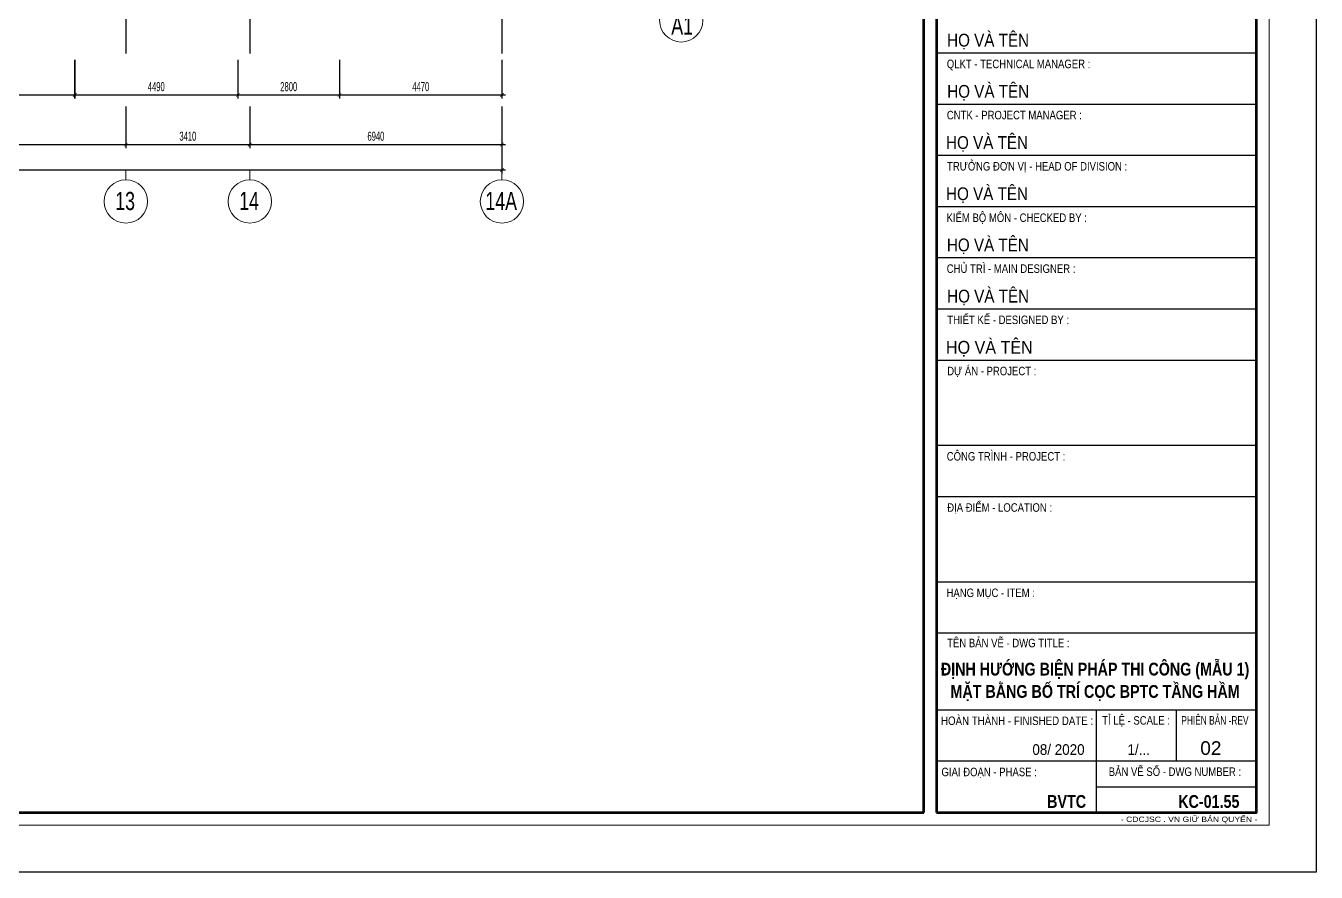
# Model space of a CAD drawing. Extents: x 71 to 1774126, y -14 to 415800.
# Drawn here: x 1613089 to 1648600, y 199218 to 222511 of the extents above; entities that cross this region are included whole.
import ezdxf
from ezdxf.enums import TextEntityAlignment as Align

# ---------------------------------------------------------------- set-up
doc = ezdxf.new("R2010")
doc.units = 0
doc.header["$LTSCALE"] = 1000
doc.header["$MEASUREMENT"] = 0
doc.header["$PDMODE"] = 3
doc.linetypes.add('CENTER2', pattern=[1.125, 0.75, -0.125, 0.125, -0.125])
doc.layers.get('0').update_dxf_attribs({"linetype": 'CONTINUOUS'})
doc.layers.get('Defpoints').update_dxf_attribs({"linetype": 'CONTINUOUS'})
for name, color, linetype, lineweight in [('CDC -TEXT KHUNG', 7, 'CONTINUOUS', 20), ('CDC-KHUNGTEN', 7, 'CONTINUOUS', 20), ('KCS_CHI', 1, 'CONTINUOUS', 15)]:
    doc.layers.add(name, color=color, linetype=linetype, lineweight=lineweight)
for name, color, linetype in [('CDC.01.AXIS', 160, 'CENTER2'), ('CDC.02.DIM', 1, 'CONTINUOUS'), ('CDC.06.TEXT', 2, 'CONTINUOUS'), ('CDC.16.BIGTEXT', 6, 'CONTINUOUS')]:
    doc.layers.add(name, color=color, linetype=linetype)
doc.styles.add('ARIAL', font='arial.ttf', dxfattribs={"width": 0.6})
doc.styles.add('Arial_B_3', font='arialbd.ttf', dxfattribs={"width": 0.75, "height": 3})
doc.styles.add('KT CDC', font='arial.ttf', dxfattribs={"width": 0.85, "height": 200})
doc.dimstyles.new('100', dxfattribs={"dimscale": 100, "dimtxt": 2.5, "dimasz": 1, "dimexe": 1, "dimexo": 0, "dimgap": 1, "dimtad": 1, "dimdec": 0, "dimdsep": 46, "dimtxsty": 'ARIAL', "dimblk": 'ARCHTICK', "dimcen": 1, "dimdle": 1, "dimclrd": 1, "dimclre": 1, "dimclrt": 2, "dimadec": 0, "dimazin": 0, "dimtfac": 0.00072, "dimtdec": 0, "dimtix": 1, "dimtmove": 2, "dimatfit": 3, "dimldrblk": 'ARCHTICK', "dimfxl": 1, "dimtolj": 1, "dimarcsym": 0})

# ---------------------------------------------------------------- blocks, each defined once
blk = doc.blocks.new('_ARCHTICK')
at = {"color": 0, "linetype": 'ByBlock', "const_width": 0.15}
blk.add_lwpolyline([(-0.5, -0.5), (0.5, 0.5)], dxfattribs=at)
blk = doc.blocks.new('*D182')
at = {"layer": 'CDC.02.DIM', "color": 1, "lineweight": -2, "transparency": 16777216}
for p, q in [((1608918, 220288), (1608918, 219143)), ((1615843, 220288), (1615843, 219143)), ((1608818, 219243), (1615943, 219243))]:
    blk.add_line(p, q, dxfattribs=at)
at = {"layer": 'Defpoints', "color": 0, "transparency": 16777216}
for p in [(1608918, 220288), (1615843, 220288), (1615843, 219243)]:
    blk.add_point(p, dxfattribs=at)
at = {"layer": 'CDC.02.DIM', "color": 1, "lineweight": -2, "transparency": 16777216, "xscale": 100, "yscale": 100, "zscale": 100, "rotation": 180}
blk.add_blockref('_ARCHTICK', (1608918, 219243), dxfattribs=at)
at = {"layer": 'CDC.02.DIM', "color": 1, "lineweight": -2, "transparency": 16777216, "xscale": 100, "yscale": 100, "zscale": 100}
blk.add_blockref('_ARCHTICK', (1615843, 219243), dxfattribs=at)
at = {"layer": 'CDC.02.DIM', "color": 2, "transparency": 16777216, "insert": (1612381, 219471), "char_height": 250, "attachment_point": 5, "style": 'ARIAL'}
blk.add_mtext('\\A1;6925', dxfattribs=at)
blk = doc.blocks.new('*D183')
at = {"layer": 'CDC.02.DIM', "color": 1, "lineweight": -2, "transparency": 16777216}
for p, q in [((1615843, 220288), (1615843, 219143)), ((1619253, 220288), (1619253, 219143)), ((1615743, 219243), (1619353, 219243))]:
    blk.add_line(p, q, dxfattribs=at)
at = {"layer": 'Defpoints', "color": 0, "transparency": 16777216}
for p in [(1615843, 220288), (1619253, 220288), (1619253, 219243)]:
    blk.add_point(p, dxfattribs=at)
at = {"layer": 'CDC.02.DIM', "color": 1, "lineweight": -2, "transparency": 16777216, "xscale": 100, "yscale": 100, "zscale": 100, "rotation": 180}
blk.add_blockref('_ARCHTICK', (1615843, 219243), dxfattribs=at)
at = {"layer": 'CDC.02.DIM', "color": 1, "lineweight": -2, "transparency": 16777216, "xscale": 100, "yscale": 100, "zscale": 100}
blk.add_blockref('_ARCHTICK', (1619253, 219243), dxfattribs=at)
at = {"layer": 'CDC.02.DIM', "color": 2, "transparency": 16777216, "insert": (1617548, 219471), "char_height": 250, "attachment_point": 5, "style": 'ARIAL'}
blk.add_mtext('\\A1;3410', dxfattribs=at)
blk = doc.blocks.new('*D184')
at = {"layer": 'CDC.02.DIM', "color": 1, "lineweight": -2, "transparency": 16777216}
for p, q in [((1619253, 220288), (1619253, 219143)), ((1626193, 220288), (1626193, 219143)), ((1619153, 219243), (1626293, 219243))]:
    blk.add_line(p, q, dxfattribs=at)
at = {"layer": 'Defpoints', "color": 0, "transparency": 16777216}
for p in [(1619253, 220288), (1626193, 220288), (1626193, 219243)]:
    blk.add_point(p, dxfattribs=at)
at = {"layer": 'CDC.02.DIM', "color": 1, "lineweight": -2, "transparency": 16777216, "xscale": 100, "yscale": 100, "zscale": 100, "rotation": 180}
blk.add_blockref('_ARCHTICK', (1619253, 219243), dxfattribs=at)
at = {"layer": 'CDC.02.DIM', "color": 1, "lineweight": -2, "transparency": 16777216, "xscale": 100, "yscale": 100, "zscale": 100}
blk.add_blockref('_ARCHTICK', (1626193, 219243), dxfattribs=at)
at = {"layer": 'CDC.02.DIM', "color": 2, "transparency": 16777216, "insert": (1622723, 219471), "char_height": 250, "attachment_point": 5, "style": 'ARIAL'}
blk.add_mtext('\\A1;6940', dxfattribs=at)
blk = doc.blocks.new('*D185')
at = {"layer": 'CDC.02.DIM', "color": 1, "lineweight": -2, "transparency": 16777216}
for p, q in [((1562833, 220288), (1562833, 218443)), ((1626193, 220288), (1626193, 218443)), ((1562733, 218543), (1626293, 218543))]:
    blk.add_line(p, q, dxfattribs=at)
at = {"layer": 'Defpoints', "color": 0, "transparency": 16777216}
for p in [(1562833, 220288), (1626193, 220288), (1626193, 218543)]:
    blk.add_point(p, dxfattribs=at)
at = {"layer": 'CDC.02.DIM', "color": 1, "lineweight": -2, "transparency": 16777216, "xscale": 100, "yscale": 100, "zscale": 100, "rotation": 180}
blk.add_blockref('_ARCHTICK', (1562833, 218543), dxfattribs=at)
at = {"layer": 'CDC.02.DIM', "color": 1, "lineweight": -2, "transparency": 16777216, "xscale": 100, "yscale": 100, "zscale": 100}
blk.add_blockref('_ARCHTICK', (1626193, 218543), dxfattribs=at)
at = {"layer": 'CDC.02.DIM', "color": 2, "transparency": 16777216, "insert": (1594513, 218771), "char_height": 250, "attachment_point": 5, "style": 'ARIAL'}
blk.add_mtext('\\A1;63360', dxfattribs=at)
blk = doc.blocks.new('*D296')
at = {"layer": 'CDC.02.DIM', "color": 1, "lineweight": -2, "transparency": 16777216}
for p, q in [((1608433, 221575), (1608433, 220507)), ((1614433, 221575), (1614433, 220507)), ((1608333, 220607), (1614533, 220607))]:
    blk.add_line(p, q, dxfattribs=at)
at = {"layer": 'Defpoints', "color": 0, "transparency": 16777216}
for p in [(1608433, 221575), (1614433, 221575), (1614433, 220607)]:
    blk.add_point(p, dxfattribs=at)
at = {"layer": 'CDC.02.DIM', "color": 1, "lineweight": -2, "transparency": 16777216, "xscale": 100, "yscale": 100, "zscale": 100, "rotation": 180}
blk.add_blockref('_ARCHTICK', (1608433, 220607), dxfattribs=at)
at = {"layer": 'CDC.02.DIM', "color": 1, "lineweight": -2, "transparency": 16777216, "xscale": 100, "yscale": 100, "zscale": 100}
blk.add_blockref('_ARCHTICK', (1614433, 220607), dxfattribs=at)
at = {"layer": 'CDC.02.DIM', "color": 2, "transparency": 16777216, "insert": (1611433, 220835), "char_height": 250, "attachment_point": 5, "style": 'ARIAL'}
blk.add_mtext('\\A1;6000', dxfattribs=at)
blk = doc.blocks.new('*D297')
at = {"layer": 'CDC.02.DIM', "color": 1, "lineweight": -2, "transparency": 16777216}
for p, q in [((1614434, 221575), (1614434, 220507)), ((1618924, 221575), (1618924, 220507)), ((1614334, 220607), (1619024, 220607))]:
    blk.add_line(p, q, dxfattribs=at)
at = {"layer": 'Defpoints', "color": 0, "transparency": 16777216}
for p in [(1614434, 221575), (1618924, 221575), (1618924, 220607)]:
    blk.add_point(p, dxfattribs=at)
at = {"layer": 'CDC.02.DIM', "color": 1, "lineweight": -2, "transparency": 16777216, "xscale": 100, "yscale": 100, "zscale": 100, "rotation": 180}
blk.add_blockref('_ARCHTICK', (1614434, 220607), dxfattribs=at)
at = {"layer": 'CDC.02.DIM', "color": 1, "lineweight": -2, "transparency": 16777216, "xscale": 100, "yscale": 100, "zscale": 100}
blk.add_blockref('_ARCHTICK', (1618924, 220607), dxfattribs=at)
at = {"layer": 'CDC.02.DIM', "color": 2, "transparency": 16777216, "insert": (1616679, 220835), "char_height": 250, "attachment_point": 5, "style": 'ARIAL'}
blk.add_mtext('\\A1;4490', dxfattribs=at)
blk = doc.blocks.new('*D298')
at = {"layer": 'CDC.02.DIM', "color": 1, "lineweight": -2, "transparency": 16777216}
for p, q in [((1618924, 221575), (1618924, 220507)), ((1621724, 221575), (1621724, 220507)), ((1618824, 220607), (1621824, 220607))]:
    blk.add_line(p, q, dxfattribs=at)
at = {"layer": 'Defpoints', "color": 0, "transparency": 16777216}
for p in [(1618924, 221575), (1621724, 221575), (1621724, 220607)]:
    blk.add_point(p, dxfattribs=at)
at = {"layer": 'CDC.02.DIM', "color": 1, "lineweight": -2, "transparency": 16777216, "xscale": 100, "yscale": 100, "zscale": 100, "rotation": 180}
blk.add_blockref('_ARCHTICK', (1618924, 220607), dxfattribs=at)
at = {"layer": 'CDC.02.DIM', "color": 1, "lineweight": -2, "transparency": 16777216, "xscale": 100, "yscale": 100, "zscale": 100}
blk.add_blockref('_ARCHTICK', (1621724, 220607), dxfattribs=at)
at = {"layer": 'CDC.02.DIM', "color": 2, "transparency": 16777216, "insert": (1620324, 220835), "char_height": 250, "attachment_point": 5, "style": 'ARIAL'}
blk.add_mtext('\\A1;2800', dxfattribs=at)
blk = doc.blocks.new('*D299')
at = {"layer": 'CDC.02.DIM', "color": 1, "lineweight": -2, "transparency": 16777216}
for p, q in [((1621724, 221575), (1621724, 220507)), ((1626193, 221575), (1626193, 220507)), ((1621624, 220607), (1626293, 220607))]:
    blk.add_line(p, q, dxfattribs=at)
at = {"layer": 'Defpoints', "color": 0, "transparency": 16777216}
for p in [(1621724, 221575), (1626193, 221575), (1626193, 220607)]:
    blk.add_point(p, dxfattribs=at)
at = {"layer": 'CDC.02.DIM', "color": 1, "lineweight": -2, "transparency": 16777216, "xscale": 100, "yscale": 100, "zscale": 100, "rotation": 180}
blk.add_blockref('_ARCHTICK', (1621724, 220607), dxfattribs=at)
at = {"layer": 'CDC.02.DIM', "color": 1, "lineweight": -2, "transparency": 16777216, "xscale": 100, "yscale": 100, "zscale": 100}
blk.add_blockref('_ARCHTICK', (1626193, 220607), dxfattribs=at)
at = {"layer": 'CDC.02.DIM', "color": 2, "transparency": 16777216, "insert": (1623958, 220835), "char_height": 250, "attachment_point": 5, "style": 'ARIAL'}
blk.add_mtext('\\A1;4470', dxfattribs=at)
blk = doc.blocks.new('KHUNG TEN')
at = {"layer": 'CDC-KHUNGTEN', "color": 6, "lineweight": 25}
for p, q in [((82700, 19200), (75200, 19200)), ((82700, 18000), (75200, 18000)), ((82700, 16800), (75200, 16800)), ((82700, 15600), (75200, 15600)), ((82700, 14400), (75200, 14400)), ((82700, 13200), (75200, 13200)), ((82700, 12000), (75200, 12000)), ((82700, 10000), (75200, 10000)), ((82700, 8800), (75200, 8800)), ((82700, 6800), (75200, 6800)), ((82700, 5600), (75200, 5600)), ((82700, 3800), (75200, 3800)), ((78950, 1400), (78950, 3800)), ((80825, 2600), (80825, 3800)), ((82700, 2600), (75200, 2600)), ((78950, 2000), (82700, 2000))]:
    blk.add_line(p, q, dxfattribs=at)
at = {"layer": 'CDC-KHUNGTEN', "color": 8}
blk.add_lwpolyline([(75096, 1100), (83000, 1100), (83000, 58300), (3000, 58300), (3000, 1100), (75096, 1100)], dxfattribs=at)
at = {"layer": 'CDC-KHUNGTEN', "color": 255, "lineweight": 60}
blk.add_lwpolyline([(74900, 1400), (74900, 58000), (3300, 58000), (3300, 1400), (74900, 1400)], close=True, dxfattribs=at)
blk.add_lwpolyline([(75200, 1400), (82700, 1400), (82700, 58000), (75200, 58000), (75200, 1400)], dxfattribs=at)
at = {"layer": 'Defpoints', "color": 1, "ltscale": 0.2}
blk.add_lwpolyline([(0, 0), (0, 59400), (84100, 59400), (84100, 0), (0, 0)], close=True, dxfattribs=at)
at = {"layer": 'CDC -TEXT KHUNG', "color": 7, "style": 'Arial_B_3', "width": 0.8}
blk.add_text('BVTC', height=300, dxfattribs=at).set_placement((78705, 1508), align=Align.RIGHT)
at = {"layer": 'CDC -TEXT KHUNG', "color": 6, "style": 'KT CDC', "width": 1.15}
blk.add_text('- CDCJSC . VN GIỮ BẢN QUYỂN -', height=125.69, dxfattribs=at).set_placement((79519, 1177))
at = {"layer": 'CDC-KHUNGTEN', "color": 7}
for style, width, p in [('KT CDC', 0.85, (75448, 19356)), ('KT CDC', 0.85, (75450, 18156)), ('KT CDC', 0.85, (75423, 16956)), ('KT CDC', 0.85, (75423, 15756)), ('KT CDC', 0.85, (75442, 14556)), ('KT CDC', 0.85, (75448, 13356)), ('ARIAL', 0.9, (75421, 12156))]:
    blk.add_text('HỌ VÀ TÊN', height=300, dxfattribs=dict(at, style=style, width=width)).set_placement(p)
at = {"layer": 'CDC-KHUNGTEN', "color": 6, "style": 'ARIAL'}
for s, width, p in [('QLKT - TECHNICAL MANAGER :', 0.8, (75440, 18850)), ('CNTK - PROJECT MANAGER :', 0.8, (75440, 17650)), ('TRƯỞNG ĐƠN VỊ - HEAD OF DIVISION :', 0.8, (75445, 16450)), ('KIỂM BỘ MÔN - CHECKED BY :', 0.8, (75434, 15244)), ('CHỦ TRÌ - MAIN DESIGNER :', 0.8, (75438, 14050)), ('THIẾT KẾ - DESIGNED BY :', 0.8, (75450, 12850)), ('DỰ ÁN - PROJECT :  ', 0.8, (75449, 11650)), ('CÔNG TRÌNH - PROJECT :  ', 0.8, (75438, 9650)), ('ĐỊA ĐIỂM - LOCATION :', 0.8, (75449, 8450)), ('HẠNG MỤC - ITEM : ', 0.8, (75433, 6450)), ('TÊN BẢN VẼ - DWG TITLE :', 0.8, (75448, 5273)), ('TỈ LỆ - SCALE :', 0.8, (79082, 3459)), ('PHIÊN BẢN -REV', 0.7, (80938, 3459)), ('GIAI ĐOẠN - PHASE :', 0.8, (75315, 2250)), ('BẢN VẼ SỐ - DWG NUMBER :', 0.8, (79236, 2256))]:
    blk.add_text(s, height=200, dxfattribs=dict(at, width=width)).set_placement(p)
at = {"layer": 'CDC-KHUNGTEN', "color": 6, "style": 'ARIAL', "width": 0.814645}
blk.add_text('HOÀN THÀNH - FINISHED DATE :', height=200, dxfattribs=at).set_placement((75304, 3450), (78870, 3450), align=Align.FIT)
at = {"layer": 'CDC-KHUNGTEN', "color": 7, "style": 'KT CDC'}
blk.add_text('02', height=320, dxfattribs=at).set_placement((81879, 2750), align=Align.RIGHT)
at = {"layer": 'CDC-KHUNGTEN', "color": 7, "style": 'ARIAL', "width": 0.9}
for s, p in [('08/ 2020', (78670, 2750)), ('1/...', (80200, 2750))]:
    blk.add_text(s, height=250, dxfattribs=at).set_placement(p, align=Align.RIGHT)

msp = doc.modelspace()

# ---------------------------------------------------------------- linework, layer by layer
at = {"layer": 'CDC.01.AXIS', "ltscale": 2}
for p, q in [((1615843.1, 261189.4), (1615843.1, 221747.4)), ((1619253.1, 261189.4), (1619253.1, 221747.4)), ((1626193.1, 261189.4), (1626193.1, 221747.4))]:
    msp.add_line(p, q, dxfattribs=at)
at = {"layer": 'KCS_CHI'}
for p, q in [((1615843.1, 218543.4), (1615843.1, 218275.4)), ((1619253.1, 218543.4), (1619253.1, 218275.4)), ((1626193.1, 218543.4), (1626193.1, 218275.4))]:
    msp.add_line(p, q, dxfattribs=at)
for centre in [(1631126.1, 222661.4), (1615843.1, 217678.8), (1619253.1, 217678.8), (1626193.1, 217678.8)]:
    msp.add_circle(centre, 596.6, dxfattribs=at)

# ---------------------------------------------------------------- block references
at = {"layer": 'CDC.06.TEXT', "xscale": 1.173810693645805, "yscale": 1.173810693645805, "zscale": 1.173810693645805}
msp.add_blockref('KHUNG TEN', (1549882.2, 199218.5), dxfattribs=at)

# ---------------------------------------------------------------- texts
at = {"layer": 'CDC -TEXT KHUNG', "color": 7, "style": 'Arial_B_3', "width": 0.8}
for s, p in [('ĐỊNH HƯỚNG BIỆN PHÁP THI CÔNG (MẪU 1)', (1642514.8, 204631.1)), ('MẶT BẰNG BỐ TRÍ CỌC BPTC TẦNG HẦM', (1642514.8, 204016.5))]:
    msp.add_text(s, height=352.143, dxfattribs=at).set_placement(p, align=Align.CENTER)
msp.add_text('KC-01.55', height=352.14, dxfattribs=at).set_placement((1646486.9, 200988.4), align=Align.RIGHT)
at = {"layer": 'CDC.16.BIGTEXT', "char_height": 500, "width": 464.64, "line_spacing_factor": 0.938532}
for s, insert, attachment_point in [('{\\fArial|b0|i0|c0|p34;\\W0.7;A1}', (1631151.3, 222270.7), 8), ('{\\fArial|b0|i0|c0|p34;\\W0.7;13}', (1615822.1, 217940.6), 2), ('{\\fArial|b0|i0|c0|p34;\\W0.7;14}', (1619232.1, 217940.6), 2), ('{\\fArial|b0|i0|c0|p34;\\W0.7;14A}', (1626172.1, 217940.6), 2)]:
    msp.add_mtext(s, dxfattribs=dict(at, insert=insert, attachment_point=attachment_point))

# ---------------------------------------------------------------- dimensions: what is measured, and where the dimension line sits
at = {"layer": 'CDC.02.DIM'}
for base, p1, p2, picture, middle in [((1614433.1, 220606.9), (1608433.1, 221574.9), (1614433.1, 221574.9), '*D296', (1611433.1, 220834.5)), ((1618923.8, 220606.9), (1614434.1, 221574.9), (1618923.8, 221574.9), '*D297', (1616678.9, 220834.5)), ((1621723.5, 220606.9), (1618923.8, 221574.9), (1621723.5, 221574.9), '*D298', (1620323.6, 220834.5)), ((1626193.1, 220606.9), (1621723.5, 221574.9), (1626193.1, 221574.9), '*D299', (1623958.3, 220834.5))]:
    dim = msp.add_linear_dim(base=base, p1=p1, p2=p2, dimstyle='100', override={"dimarcsym": 1}, dxfattribs=at)
    dim.commit()
    dim.dimension.update_dxf_attribs({"geometry": picture, "text_midpoint": middle})
for base, p1, p2, picture, middle in [((1626193.1, 218543.4), (1562833.1, 220287.8), (1626193.1, 220287.8), '*D185', (1594513.1, 218771.2)), ((1615843.1, 219243.4), (1608918.1, 220287.8), (1615843.1, 220287.8), '*D182', (1612380.6, 219471.1)), ((1619253.1, 219243.4), (1615843.1, 220287.8), (1619253.1, 220287.8), '*D183', (1617548.1, 219471.2)), ((1626193.1, 219243.4), (1619253.1, 220287.8), (1626193.1, 220287.8), '*D184', (1622723.1, 219471.1))]:
    dim = msp.add_linear_dim(base=base, p1=p1, p2=p2, dimstyle='100', dxfattribs=at)
    dim.commit()
    dim.dimension.update_dxf_attribs({"geometry": picture, "text_midpoint": middle})

doc.saveas('drawing.dxf')
